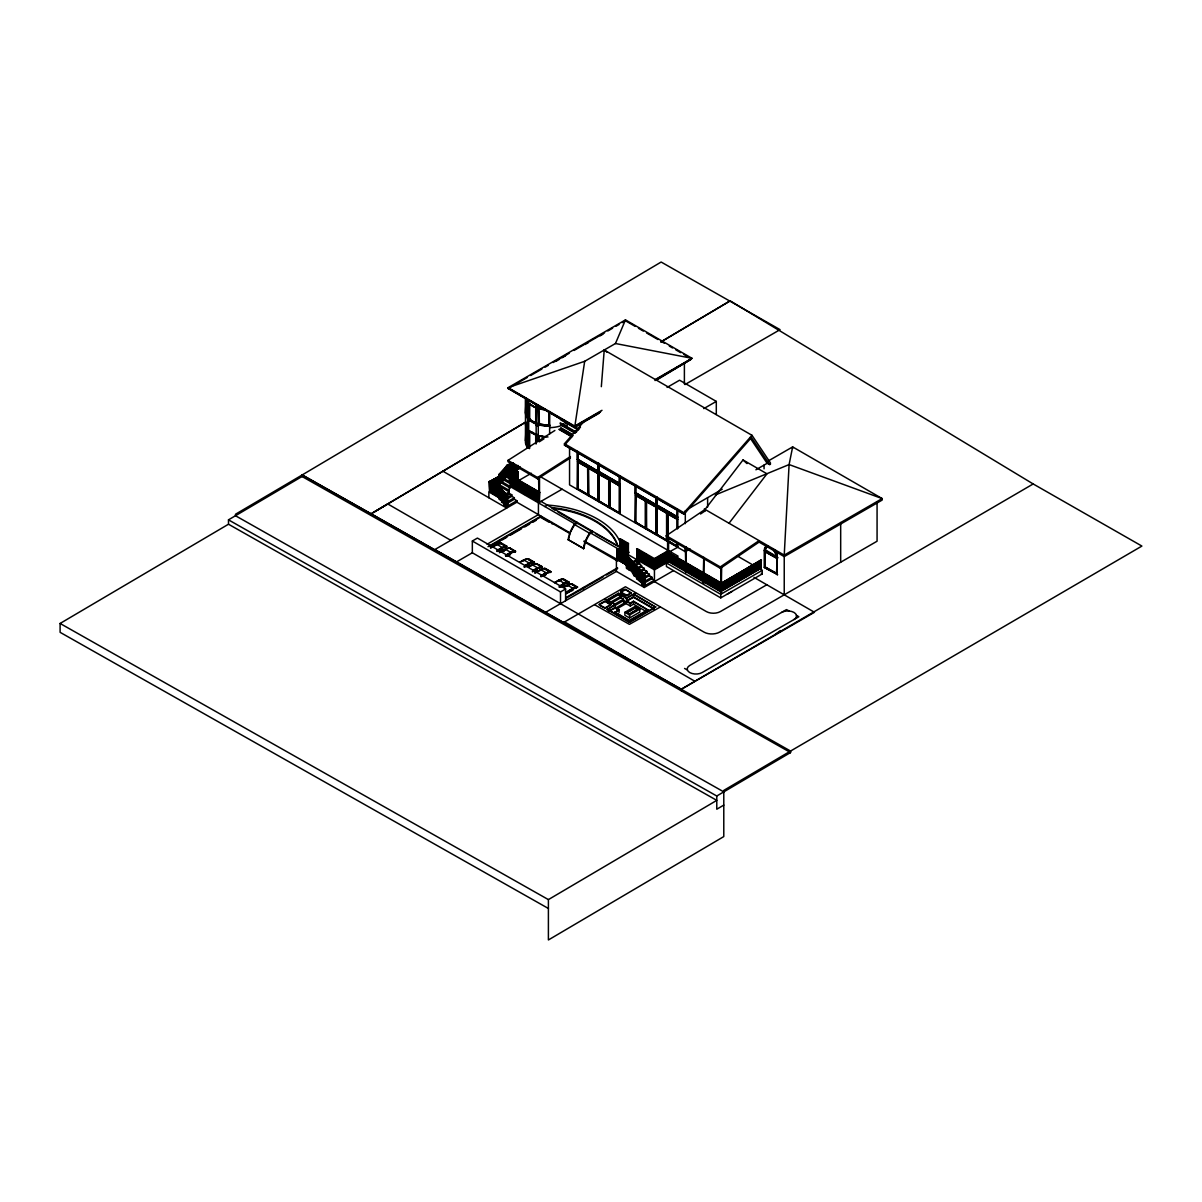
<?xml version="1.0" encoding="UTF-8"?>
<svg xmlns="http://www.w3.org/2000/svg" width="1202" height="1202" viewBox="0 0 1202 1202"><rect width="100%" height="100%" fill="white"/><g stroke="black" fill="none" stroke-linecap="round" stroke-linejoin="round"><path stroke-width="1.5" d="M510.82 552.604L505.892 555.159M528.82 563.633L524.613 566.052M546.129 572.993L541.426 575.698M765.163 549.84L764.878 550.726L765.944 548.037M764.878 550.726L765.343 549.96M601.331 386.683L604.23 350.007L751.986 435.304L770.422 462.875L770.422 464.348L767.131 463.311L749.898 437.558M668.582 538.511L668.567 562.401L667.516 562.055L666.885 551.402L653.873 558.915L654.414 569.523L654.97 558.915L637.195 548.653L637.15 559.546L637.15 549.69M525.514 412.932L525.529 412.842A23.544 13.598 0 0 1 525.785 411.715M526.115 422.428L525.454 422.969A23.544 13.598 0 0 0 527.393 429.039L528.174 432.9M525.514 398.899L525.454 441.344A23.544 13.598 0 0 0 527.393 447.414L528.174 447.595L528.069 443.298M761.467 560.673L720.945 583.811L761.016 559.907M765.223 549.81L776.988 556.751C776.282 556.947 775.185 550.2 772.33 548.773M655.045 380.538L692.021 358.316L625.476 319.897L615.469 343.517L584.683 361.291L574.676 427.356L598.972 413.338M511.015 476.157L510.534 486.269L510.55 475.406L539.593 492.174L539.052 502.676L538.616 478.606M578.718 429.505L573.835 426.139M667.696 562.326L667.441 513.96L677.447 519.489L677.447 528.474M686.282 546.895L685.831 572.798L685.38 546.895M703.966 582.76L703.08 582.76L703.966 582.76L703.966 558.945M720.824 567.449L721.666 567.329L721.215 593.232L720.764 567.329L721.666 567.329M720.764 592.977L720.99 592.165L721.666 592.977M765.253 549.374L765.839 548.217M654.249 560.493L667.095 552.875L666.419 552.154L666.419 562.01L668.042 561.394L721.44 592.21M720.899 583.06L721.35 583.841M541.636 408.605L538.691 408.65A23.544 13.598 0 0 0 546.189 409.927M538.376 408.184L538.691 424.817A23.544 13.598 0 0 0 549.119 426.184L550.035 425.238A21.921 12.651 0 0 1 546.384 425.162M545.212 437.032A23.544 13.598 0 0 1 538.691 435.845L538.376 440.894M565.917 591.85L566.833 592.631L572.678 589.265A13.868 8.008 -60 0 1 576.629 587.928M571.626 583.871A16.017 9.24 -60 0 1 572.017 583.856L577.696 587.132A16.017 9.24 -60 0 0 572.678 588.679L566.578 592.496L572.648 588.98L572.678 590.032L566.277 593.728M765.073 548.007L765.163 547.781A9.195 5.304 60 0 1 766.395 546.279M765.328 548.653L767.357 546.775M765.539 548.533L766.56 547.271M502.301 548.397L497.117 551.463M510.895 553.356L506.177 556.105M537.61 568.786L532.426 571.851M546.204 573.745L541.02 576.81M564.474 584.292L559.291 587.357M573.069 589.25L566.277 593.247M568.516 423.42L569.267 423.675M538.631 502.346L539.052 502.196M729.013 523.261L766.981 473.798L743.016 459.96L705.063 509.423L666.284 535.731L666.389 537.144L720.404 568.321L759.183 542.012L759.078 540.615L720.283 566.923L720.404 568.321M499.521 475.301L506.959 466.646L513.194 463.04L506.959 466.541L499.852 475.391M490.671 481.146L499.656 475.962L507.289 466.737M513.524 463.146L506.959 467.127L499.852 476.548M499.521 476.458L507.289 467.323M499.521 477.029L506.959 467.713L513.524 463.717M499.521 477.525C518.648 453.094 497.733 484.887 489.56 483.339L499.656 489.364L507.289 498.755M514.756 464.363C503.172 468.149 502.12 481.611 489.56 483.925L499.656 489.935L489.56 484.211M499.521 478.681L507.289 469.636L499.852 478.967L489.56 484.406M489.56 485.563C502.286 482.979 503.307 469.907 515.087 465.715M499.521 479.929L507.289 470.899M499.521 481.085L506.959 471.77L517.882 465.459M499.521 481.671L506.959 472.341L518.212 465.655M499.521 482.257L506.959 472.927L518.212 466.226M499.521 482.828L506.959 473.498L518.212 466.812M499.521 483.414L506.959 474.084L519.775 466.586M499.521 483.985L506.959 474.67L519.775 467.067M499.521 483.895L506.959 475.241L519.775 467.653M769.686 464.768L751.46 437.543L684.028 514.231L564.459 445.191L564.459 443.733L583.631 421.887M564.459 445.191L571.942 436.837M575.593 432.675L580.476 427.116M684.028 514.231L684.028 512.758L751.986 435.304M504.87 494.413L509.242 491.888L499.055 486.014L499.146 474.309L507.079 465.369L507.124 476.262L519.775 468.224M499.146 474.745L507.62 466.121L499.146 474.745L499.521 484.932M499.732 474.64L507.665 465.7M766.425 547.406L767.913 546.61L766.936 547.03M528.7 403.331L528.73 403.361A23.544 13.598 0 0 0 531.645 405.63L532.336 406.036A23.544 13.598 0 0 0 536.137 407.809L537.009 407.027A21.921 12.651 0 0 1 536.257 406.742M539.097 407.718L538.256 408.515L545.768 409.642M539.097 425.358L538.256 426.154L536.167 425.463M536.167 435.019L528.7 430.511A23.544 13.598 0 0 0 531.645 432.825L532.336 433.231A23.544 13.598 0 0 0 536.137 435.004L537.009 434.222M766.14 547.526L768.303 546.564M775.32 634.401L780.368 630.584M700.526 513.99L705.183 510.835L705.063 509.423L705.063 510.895M570.484 457.902L537.64 478.847L508.025 461.748L507.965 460.396L554.888 430.481M539.307 441.795L543.995 438.805M537.64 478.847L537.579 477.51L570.424 456.55M766.44 547.286L768.108 546.579M723.784 791.878L235.487 515.733L235.487 514.261L302.258 474.91L790.555 751.055L790.555 752.527L302.048 476.503L302.048 475.03L661.145 262.036L780.068 329.649L684.945 384.565M302.048 476.503L302.258 474.91M302.048 475.03L371.087 513.825L525.68 422.142L371.087 513.825L371.087 515.297M730.185 300.846L660.935 341.909L730.185 300.846L1033.179 483.955L1141.9 546.069L790.014 751.37L790.014 752.843M505.14 549.9L505.14 549.9A13.868 8.008 -60 0 1 505.636 549.66M510.324 552.89L514.501 551.402M540.449 570.289L540.449 570.289A13.868 8.008 -60 0 1 541.351 569.853L541.2 569.868M545.633 573.279L549.81 571.791M548.397 908.472L60.1 632.327L60.1 623.462L228.485 524.222L228.485 519.85L302.258 476.368M790.555 751.055L723.784 790.405L723.784 836.577L548.397 939.964L548.397 899.607L716.783 800.367L228.485 524.222M723.784 805.1L716.783 809.231L716.783 796.009L790.555 752.527M505.396 555.444L510.565 552.454M524.643 565.766L529.075 563.197M533.102 570.589L537.294 567.885M545.888 572.843L541.441 575.412M564.159 583.391L559.471 586.095M566.833 593.112L566.833 591.775L572.738 588.349M1033.179 483.955L681.294 689.257L681.294 690.729M577.02 428.468L508.115 388.516L512.938 385.737M516.154 383.889L527.408 377.383M530.623 375.535L541.877 369.029M545.092 367.181L548.307 365.318M553.13 362.538L556.346 360.675M559.561 358.827L569.207 353.253M574.03 350.473L583.676 344.899M586.892 343.051L598.145 336.545M601.361 334.697L604.576 332.834M607.791 330.986L612.614 328.191M615.83 326.343L619.045 324.48M622.26 322.632L625.476 320.769L635.212 326.403M555.82 361.396L559.05 359.533M562.296 357.655L565.541 355.792M584.968 344.568L588.214 342.69M599.558 336.154L602.788 334.276M602.007 410.303L574.676 426.079L508.115 387.645L508.115 388.516M655.045 379.667L692.021 358.316L615.469 343.517M509.603 478.877L506.688 477.194L506.583 465.655L509.798 463.792M600.594 411.565L574.676 426.53L508.837 388.516L577.997 429.264M657.284 378.84L689.693 360.134M511.406 463.296L507.169 466.421M511.992 463.206L506.583 465.655M574.676 426.95L600.399 412.091M657.284 379.667L691.3 359.203M506.959 467.217L513.194 463.626M513.524 464.303L506.959 467.803L513.194 464.197M508.506 467.488L513.194 464.783M515.087 464.558L506.959 468.96L514.756 464.453M508.506 468.645L514.756 465.039M490.987 484.06C502.857 481.717 503.638 468.645 515.087 465.129M506.959 470.027L514.756 465.625M506.959 470.703L514.756 466.196M492.399 484.406C503.758 481.747 504.539 468.344 516.65 465.399M506.959 471.184L516.319 465.88M489.184 482.062L500.242 475.872L489.184 481.626L489.725 492.174L490.221 482.032M506.959 471.77L517.882 465.55M489.56 483.054L499.656 488.778L489.56 482.768L499.656 475.962M507.289 472.536L517.882 466.136M489.56 482.768L499.521 476.939M489.56 483.249L499.521 477.389M507.289 473.122L517.882 466.722M490.987 482.903L499.867 478.171M507.289 473.693L517.882 467.293M507.289 474.279L519.429 466.977M499.867 478.651L489.56 484.496L499.656 490.521L489.56 484.797M507.289 474.865L519.429 467.548M499.867 479.222L489.56 485.082L499.656 491.107L489.56 485.368M507.289 475.436L519.429 468.134M499.867 479.808L489.56 485.653L499.656 491.678L489.56 485.954M499.867 480.379L489.56 486.239L499.656 492.264L489.56 486.525M514.546 471.394L515.297 471.53L515.297 464.964M489.56 487.11L499.656 492.835L489.56 486.825L499.521 480.995M489.56 486.825L499.867 480.965M489.56 487.696L499.656 493.421L489.89 487.396M492.399 485.563L499.521 481.581M509.964 483.489L504.149 480.139L504.149 478.666L506.688 477.194M489.56 487.396L499.867 481.551M538.887 493.271L509.979 475.707L517.476 471.364L518.017 480.334M489.56 488.267L499.656 494.007L489.89 487.982M496.681 483.67L499.867 482.227M489.56 487.982L499.521 482.152M509.979 476.187L518.062 471.71M489.56 488.853L499.656 494.578L489.89 488.553M492.399 486.72L499.867 482.798M489.56 488.553L499.521 482.738M496.681 485.999L504.149 480.139M510.519 476.443L517.476 471.8M489.56 489.424L499.656 495.164L489.89 489.139M496.681 484.827L499.867 483.384M538.887 493.842L510.685 476.593M512.082 475.977L517.686 472.747L510.354 477.464L538.887 494.518M495.585 485.848L499.521 483.309M489.56 489.62L499.656 495.735L489.56 490.01M496.681 485.413L499.867 483.955M510.354 477.464L517.686 473.318L510.685 477.464M492.745 488.072L499.852 484.181M667.08 387.42L679.581 380.208L716.302 401.408L716.302 414.495M538.887 495.104L510.685 477.75M512.082 477.134L517.686 473.904L510.354 478.621L538.887 495.675M510.354 478.621L517.686 474.49L510.685 478.621M492.745 489.229L495.585 487.486M538.887 496.261L510.685 478.907M495.585 488.072L489.56 491.453L499.236 497.673L498.725 487.531L499.747 487.05L507.875 496.156L506.959 497.207M517.686 475.166L512.082 478.396L517.356 474.865M510.685 479.778L517.686 475.646L510.354 479.778L539.217 496.065M510.685 480.064L538.887 496.832M512.082 479.448L517.686 476.217L510.354 480.74L538.887 497.898M510.685 480.935L517.686 476.803L510.354 480.935L538.887 497.418M489.184 482.017L499.656 488.207L507.289 497.027L499.747 487.486L507.875 496.591M499.236 487.817C499.897 486.915 503.954 495.96 507.289 497.598L499.311 488.297L489.56 482.468M510.685 481.236L539.217 497.808M517.686 477.374L513.479 479.808L517.356 477.194M510.685 482.092L517.686 477.96L510.354 482.092L539.217 498.379M499.656 488.688L507.289 498.184M510.685 482.393L539.217 498.965M517.686 478.546L513.479 480.965L517.356 478.351M538.887 500.227L510.685 482.964M499.656 489.845L507.289 499.341M517.686 479.222L513.479 481.641L517.356 478.922M538.887 500.798L510.685 483.55M513.479 482.122L517.356 479.508M499.656 490.431L507.289 499.927M513.479 482.227L516.289 480.605M538.887 501.474L510.685 484.136M513.479 482.708L516.289 481.085L513.479 482.798M499.656 491.002L507.289 500.498M538.887 502.06L510.685 484.707M499.656 491.588L507.289 501.084M518.483 480.68L531.329 473.257M539.503 476.773L539.503 502.421L510.685 485.292M499.656 492.159L506.959 501.85M510.009 486.014C513.404 486.69 507.124 479.553 510.009 476.157M499.656 492.745L506.959 502.436M499.656 493.331L506.959 503.007M499.656 493.902L507.289 503.398M499.656 494.488L506.959 504.164M499.656 495.059L506.959 504.75M499.656 495.645L507.289 505.14M499.656 496.216L489.56 490.296L500.197 484.616L499.521 484.256M498.725 497.388L499.656 496.892L489.89 490.882M504.87 495.885L509.242 493.361L511.782 494.833L511.782 496.306L501.61 502.181L501.61 500.708L499.055 499.236L499.236 487.231M506.868 495.419C507.289 517.401 504.555 502.541 507.364 495.705C510.7 521.593 499.641 490.251 489.56 491.167M507.364 495.705L506.373 495.705M507.875 496.156L499.161 487.381M505.967 498.184L511.782 494.833M506.959 498.95L499.311 489.454L489.56 483.625M577.185 451.216L577.185 459.9L578.042 459.404L598.07 471.454L598.07 463.596M504.149 503.653L514.336 497.778L514.336 499.236L504.149 505.125L504.149 503.653L501.61 502.181M577.185 461.373L619.796 485.954L620.217 513.645L577.621 489.049L577.621 462.094L587.628 467.638L587.838 494.458L578.042 488.808L577.185 489.289L577.621 461.117M577.621 462.094L577.831 488.929L587.688 494.548M524.403 494.322L524.913 484.181L524.658 494.473M506.373 506.207L507.289 505.621M506.959 505.907L499.311 496.411L489.56 490.581M504.149 505.125L506.688 506.583L516.875 500.708L516.875 502.181L434.884 549.524L681.294 689.257L695.026 681.339L472.341 552.77L456.264 562.055L371.087 513.825M538.556 492.64L539.593 492.174M587.417 467.758L588.259 467.262L588.259 495.194M587.838 467.518L587.838 495.434L588.695 494.954L588.259 468.254L598.28 473.783M472.341 552.77L472.341 541.02L477.419 538.075L565.601 588.98L565.601 600.745M562.085 489.199L538.421 502.857L538.421 514.621L487.05 544.266M703.801 408.62L716.302 401.408M544.791 506.538L547.331 505.065A85.041 49.102 0 0 1 620.923 544.13M487.997 546.67L540.96 516.094L540.96 517.551L548.908 522.149M489.605 546.474L540.96 516.83L569.733 533.433M490.942 546.444L500.332 541.02M501.97 540.074L506.838 537.264M510.084 535.386L521.458 528.82M524.718 526.942L529.586 524.132M532.847 522.254L536.092 520.376M491.423 547.12L496.05 545.227M490.386 547.917L496.231 544.551A16.017 9.24 -60 0 1 497.102 544.085M490.927 547.887L495.014 545.528M606.529 477.81L609.564 479.568L608.723 480.049L608.723 507.004L599.332 501.099L598.491 501.595L598.491 473.663M497.523 543.89A16.017 9.24 -60 0 1 501.249 543.003L506.928 546.279A16.017 9.24 -60 0 0 501.91 547.827L497.297 550.2M497.117 550.877L501.88 548.127M497.343 550.997L501.91 548.397A13.868 8.008 -60 0 1 506.583 547.06L506.342 546.91A13.868 8.008 -60 0 0 501.655 548.262L501.91 548.397M497.583 551.387L501.88 548.893M498.71 551.027L501.91 549.179L501.91 548.142M501.88 549.765L501.655 548.548M500.017 552.094L504.9 550.035M499.356 552.755L504.825 549.509A16.017 9.24 -60 0 1 505.261 549.269M500.438 552.334L504.9 549.75M619.631 475.737L619.361 483.76L619.361 475.887M577.185 459.9L620.217 484.241L577.621 459.645L577.621 451.787M505.711 555.835L510.474 553.085M505.937 555.955L510.504 553.371A13.868 8.008 -60 0 1 515.177 552.018L515.508 551.237L509.828 547.962A16.017 9.24 -60 0 0 506.553 548.668M507.304 555.985L510.504 554.137L510.324 552.604M510.504 553.371L510.249 553.221A13.868 8.008 -60 0 1 514.937 551.868L515.508 551.823M501.61 481.596L574.511 523.696L577.05 522.224L577.05 523.696M577.05 523.065L574.511 524.538L589.776 533.357L592.331 531.885L557.953 511.932M612.614 481.326L620.217 485.713L619.361 486.209L619.361 513.149L609.985 507.244L609.144 507.74L609.144 479.808M635.062 484.631L635.062 493.301L635.918 492.82L655.931 504.87L655.931 497.012M646.135 500.678L645.294 501.174L645.294 528.114L635.918 522.209L635.062 522.705L635.482 494.533M519.985 561.98L523.321 560.538M520.406 561.935L523.321 560.252A16.017 9.24 -60 0 1 527.137 558.81M523.155 560.643L523.321 560.823A13.868 8.008 -60 0 1 524.538 560.207M524.222 566.578L528.985 563.828M524.433 566.698L529 564.099A13.868 8.008 -60 0 1 533.688 562.761L534.019 561.98L528.339 558.705M524.207 567.164L529.15 564.474M525.8 566.728L529 564.88L528.82 563.347M529 564.099L528.76 563.963A13.868 8.008 -60 0 1 533.433 562.611L534.019 562.566M528.204 566.668L531.615 565.18M528.625 566.623L531.539 564.925A16.017 9.24 -60 0 1 531.975 564.7M528.865 566.758L531.855 565.331A13.868 8.008 -60 0 0 531.539 565.511M589.776 533.988L589.776 532.516L592.331 531.044L592.331 532.516M646.135 528.61L646.135 501.655L646.345 528.489L656.202 534.109L656.202 507.169M532.832 570.74L537.219 568.215A16.017 9.24 -60 0 1 542.237 566.668L541.907 567.434A13.868 8.008 -60 0 0 537.219 568.786L532.681 571.416M532.426 571.266L537.204 568.516L537.219 569.568L534.019 571.401M534.259 570.98L537.204 569.282M537.219 568.786L536.978 568.651A13.868 8.008 -60 0 1 541.651 567.299L542.237 567.254M535.326 572.468L540.134 570.469M534.665 573.144L540.134 569.898A16.017 9.24 -60 0 1 545.152 568.351L550.832 571.626L550.486 572.407A13.868 8.008 -60 0 0 545.813 573.745L541.246 576.344M535.746 572.708L538.481 571.13M657.058 507.65L666.794 513.344M541.02 576.224L545.783 573.474M542.613 576.374L545.813 574.526L545.813 573.174A16.017 9.24 -60 0 1 550.832 571.626M545.813 573.745L545.558 573.609A13.868 8.008 -60 0 1 550.246 572.257L550.832 572.212M619.631 549.299L620.172 538.691L628.406 543.454L628.376 553.761L627.068 553.506M620.127 539.728L620.638 549.299M627.699 544.341L619.962 540.074L628.03 544.341M627.399 545.002L619.962 540.66L627.399 544.912M625.972 544.897L619.962 541.231L625.972 544.416M625.972 545.483L619.962 541.817L625.972 544.987M625.972 546.054L619.962 542.387L625.972 545.573M619.962 543.064L625.972 546.159M619.962 543.65L624.559 545.918M656.788 534.755L656.788 506.823L655.931 507.319L655.931 534.274L646.556 528.369L645.714 528.85L645.714 500.918M619.962 544.221L624.559 546.489M555.069 582.174L558.404 580.731M554.543 582.775L558.404 580.446A16.017 9.24 -60 0 1 561.815 579.079M619.962 544.807L623.147 546.249M555.489 582.414L558.72 580.551A16.017 9.24 -60 0 1 559.516 580.13L559.471 580.16M619.962 545.392L623.147 546.835M619.962 546.444L622.801 548.187M768.559 460.802L792.644 446.904L882.163 498.59L882.163 500.062L784.23 556.601L758.372 541.681M617.633 559.14L616.972 559.771L616.927 549.449L628.406 543.499L617.512 549.795M627.865 543.62L616.927 549.93L627.038 555.865L644.858 576.449L645.234 575.457L626.332 554.933L644.648 576.224L626.332 554.933M686.898 509.633L722.207 489.244M755.908 469.787L767.131 463.311M619.962 548.773L623.147 550.306L619.962 548.187M628.406 543.89L619.586 539.473L628.406 543.935L617.302 550.546L627.038 555.775L644.858 576.344M628.03 544.446L617.302 550.351M617.633 550.922L626.708 556.646L644.858 577.606L626.708 556.541M618.699 550.216L627.699 544.927M617.633 551.027L627.038 556.451M619.03 550.411L628.03 545.017M627.038 557.022L617.633 551.508M621.494 549.194L627.399 545.483M677.507 510.715L677.237 517.16L677.237 509.302M617.302 551.793L628.03 545.603M621.494 549.765L627.699 546.084M619.03 551.478L628.03 546.174M621.494 550.351L627.399 546.64M635.062 493.301L678.093 517.656L635.482 493.06L635.708 485.082L635.753 492.91M559.471 586.396L564.084 583.721A16.017 9.24 -60 0 1 569.102 582.174L568.756 582.955A13.868 8.008 -60 0 0 564.084 584.307L559.546 586.922M620.427 551.342L628.03 546.76M559.291 586.771L564.069 584.022M621.494 550.922L627.068 547.706M620.427 551.928L628.03 547.346M621.494 551.508L625.671 548.998M560.883 586.922L564.084 585.073L564.084 583.721M620.427 552.499L628.03 547.917M564.084 584.307L563.828 584.157A13.868 8.008 -60 0 1 568.516 582.805L569.102 582.76M617.302 554.603L627.038 559.922L617.302 554.498M621.494 552.094L627.068 548.863M621.825 552.274L628.03 548.503M617.633 554.978L626.708 560.703L644.527 581.858M621.494 552.665L625.671 550.155M564.474 585.9L563.407 583.826M617.633 555.084L626.708 560.703M621.825 552.86L628.03 549.074M617.633 555.564L626.708 561.274L644.527 582.444M621.494 553.251L627.068 550.02M617.633 555.655L626.708 561.274M621.825 553.446L628.03 549.66M563.663 587.132L566.998 585.404A16.017 9.24 -60 0 1 567.87 584.938M617.633 556.15L627.038 561.574M622.876 553.025L625.671 551.312M564.324 587.237L567.254 585.554A16.017 9.24 -60 0 1 568.11 585.089L567.81 585.509A13.868 8.008 -60 0 0 566.998 585.975L566.578 585.449M617.633 556.241L627.038 561.665M621.825 554.017L628.03 550.246M617.633 556.721L626.708 562.446L644.527 583.601M627.399 551.027L628.03 551.598L627.068 550.606M617.633 556.827L627.038 562.251M621.825 554.603L628.03 550.817M617.633 557.307L627.038 562.731M621.494 554.978L628.03 551.297M617.633 557.397L627.038 562.821M621.825 555.174L628.03 551.402M617.633 557.878L627.038 563.302M621.494 555.564L628.03 551.883L627.068 551.132M617.633 557.983L627.038 563.407M621.825 555.76L628.03 551.973M627.038 563.978L617.302 558.75L620.097 556.857M622.876 555.339L628.03 551.883M623.222 555.534C626.963 552.845 628.466 552.274 627.399 552.77M472.341 541.02L560.508 591.925L565.601 588.98M620.097 557.428L616.416 559.651L616.416 571.401L545.483 612.359M622.876 555.925L629.142 552.289M623.222 556.105L628.03 553.13M620.262 558.164L617.467 559.771L626.873 565.195M623.042 556.541L627.234 553.401M617.978 554.843L617.467 560.057L617.512 549.164L627.159 554.738L627.113 560.117M627.159 554.738L626.122 555.189L626.122 565.045L627.038 564.474L617.302 559.336M626.332 555.354L626.903 554.588M626.573 555.504L617.512 549.599M637.315 549.93L654.594 559.816M627.038 556.932L617.302 551.598M617.302 552.184L627.038 557.518M617.302 552.77L627.038 558.089L619.21 553.566M572.648 589.761L566.578 592.736M627.038 558.675L617.302 553.341M636.985 553.025L654.594 562.897M572.648 590.633L572.422 589.401M617.302 553.927L627.038 559.246L619.21 554.723M636.985 553.611L654.594 563.483M636.985 554.182L654.594 564.069M636.985 554.768L654.594 564.639M636.985 555.339L654.594 565.225M636.985 555.925L654.594 565.601M566.187 597.454L617.543 567.81M566.262 598.145L603.179 576.84M606.394 574.977L617.633 568.501M627.038 563.888L617.302 558.554M677.237 542.973L677.237 546.564L667.861 540.66L667.005 541.155L667.005 513.224M636.639 559.261L637.646 559.261M584.067 540.975L626.618 564.76M632.267 562.085L636.624 559.561L636.624 562.491M629.352 565.225L626.437 566.908L628.992 568.381L628.992 569.853L631.906 568.17M632.267 563.543L636.624 561.033L639.179 562.491L641.718 566.908L637.361 569.432M634.806 565.015L639.179 562.491M635.407 565.691C640.08 589.972 628.315 566.157 639.179 563.963M637.361 567.96L641.718 565.436M645.414 564.309L645.91 554.167L645.91 564.023M653.873 559.351L667.471 552.184L654.249 559.907M654.459 559.261L667.471 551.748M654.249 560.102L667.095 552.785M654.249 560.673L667.095 553.371L654.249 561.064M670.025 551.508L678.093 547.06L635.482 522.464L635.482 495.509L645.504 501.054M654.249 561.259L667.095 553.942L654.249 561.65M654.249 561.845L667.095 554.528L654.249 562.22M654.249 562.416L667.095 555.099L654.249 562.806M639.9 570.89L644.272 568.381L644.272 569.853L641.357 571.521M654.249 563.002L667.095 555.685L654.249 563.392M654.249 563.573L667.095 556.256L654.249 563.963M626.437 565.436L626.437 568.381L631.531 571.311L634.085 575.728L636.985 574.045M654.249 564.159L667.095 556.842L654.249 564.549M654.249 564.745L667.095 557.428L654.249 565.12M635.407 576.284L636.158 576.149M654.249 565.316L667.095 557.998L654.249 565.706M654.249 565.902L667.095 558.584L654.249 566.277M654.249 566.473L667.095 559.155L654.249 566.863M642.454 573.835L646.811 571.311L646.811 572.783L643.896 574.466M654.249 567.059L667.095 559.741L654.249 567.449M654.249 567.629L667.095 560.327L654.249 568.02M654.249 568.215L667.095 560.898L654.249 568.606M634.085 575.728L636.624 577.2L636.624 578.673L639.539 576.99M653.918 569.237L667.095 561.574L654.249 568.801L654.925 569.237M569.553 447.475L569.553 484.887L685.305 551.703L690.083 548.953M644.437 585.915L644.437 575.488L644.437 585.329M626.588 553.761L654.444 569.853L678.108 556.18L540.975 476.999M563.392 622.591L625.446 586.756L703.981 632.102A11.088 6.401 0 0 0 719.652 632.102L877.069 541.216L877.069 501.925M644.933 575.773L643.941 575.773M646.811 572.783L649.35 574.255L644.527 577.215L626.708 555.97M599.137 604.396L605.087 600.97L611.022 604.891L605.087 601.466L599.137 604.891L605.087 607.836L611.022 604.396M635.633 593.127L626.482 597.92L618.429 593.262L607.205 599.753L615.259 604.891L607.205 609.549L615.259 604.396L615.259 607.836L608.813 611.548M620.548 592.045C638.638 600.534 609.745 592.285 625.446 589.22L631.396 593.127M644.858 578.087L649.35 575.728L651.905 577.2L651.905 578.673L641.718 584.548L641.718 583.075L651.905 577.2M607.205 600.234L618.429 593.758L626.482 598.416L633.514 594.359L655.751 607.19L633.514 593.863L633.514 597.304L654.158 609.219M620.548 592.526L625.446 589.701L629.908 592.27M644.858 579.244L626.708 558.284M607.205 601.21L618.429 594.735L620.968 596.207L620.968 597.679L611.352 603.224M644.858 580.416L626.708 559.441M609.745 602.683L620.968 596.207M644.527 584.172L626.708 562.927M626.482 595.471L631.396 592.646M643.941 585.629L644.858 585.043M600.624 605.748L605.087 608.317L609.534 605.748M627.714 595.26L630.164 593.833M613.891 604.696L623.522 599.152L623.522 602.082M616.416 571.401L644.272 587.493L673.375 570.68M615.499 605.252L623.522 600.624L626.062 602.082L626.062 603.554L616.446 609.113M608.813 611.067L615.259 607.341L619.09 609.549L619.09 612.479M626.482 597.92L626.482 601.346L633.514 597.304M614.838 608.573L626.062 602.082M654.158 608.723L633.514 596.808L626.482 600.865L630.314 603.073L633.514 601.21L648.103 610.135L629.442 620.908L614.838 612.479L619.09 609.549M614.838 612.479L619.09 610.03L615.259 607.836M626.062 603.554L630.314 606.003L633.514 604.155L646.481 611.653M624.875 612.314L635.107 606.409L639.825 609.129L639.825 612.073L629.578 617.978L624.875 615.259L624.875 612.314L629.578 615.033L639.825 609.129M626.993 612.314L635.107 607.641L637.691 609.624L635.107 608.122L626.993 612.81L629.578 613.816L637.691 609.129M631.2 613.366L636.068 610.556M614.838 611.998L629.442 620.427L648.103 609.639M607.205 609.053L629.442 621.9L655.751 606.71M607.205 609.549L629.442 622.381L654.204 608.092M594.9 604.891L629.442 624.349L659.988 607.19M768.499 546.564L768.078 546.805M764.878 551.718L764.878 567.028L764.878 551.718L776.808 558.359L776.808 573.685L764.878 567.028M774.178 550.877L774.223 550.125M774.554 551.418L775.485 553.13M720.99 583.346L761.121 560.177M721.095 583.541L761.227 560.372M720.99 584.322L761.121 561.154M721.095 584.518L761.227 561.349M761.121 562.13L720.99 585.314L667.951 554.543M721.095 585.509L761.227 562.326M775.741 553.716L776.597 555.67M775.861 554.017L776.417 554.753M720.99 586.291L761.121 563.122M721.095 586.486L761.227 563.317M720.99 587.267L761.121 564.099M776.237 555.204L777.018 557.232M721.095 587.462L761.227 564.294M776.432 556.075L776.808 557.367L764.893 550.261M720.99 588.244L761.121 565.075M721.095 588.439L761.227 565.271M720.99 589.235L761.121 566.052M721.095 589.431L761.227 566.247M720.99 590.212L761.121 567.043M721.095 590.407L761.227 567.239M777.033 558.239L776.597 573.805L777.033 558.239L765.148 551.568L765.088 566.908L777.033 573.549M777.649 557.277A9.195 5.304 60 0 1 777.664 557.878L764.247 550.621A9.195 5.304 60 0 1 767.567 545.993M720.99 591.189L761.121 568.02M721.095 591.384L761.227 568.215M777.664 557.878L764.247 550.621L764.247 567.404L776.041 573.715M720.749 594.299L762.233 570.364L762.233 573.925L720.749 597.875L666.419 566.503L666.419 562.942L720.749 594.299L720.749 597.875M727.03 594.329L731.958 591.489M764.247 567.404L777.664 574.661M766.816 584.773L720.404 611.563A9.947 5.74 0 0 1 706.34 611.563L654.444 581.603L654.444 569.853M694.951 681.294L814.475 612.284L753.97 577.351M499.686 475.06L500.197 484.616M507.124 475.676L507.62 475.962M529.406 403.947L529.361 419.167L535.716 423.239L535.716 408.049L536.558 407.583L536.137 423.99A23.544 13.598 0 0 1 532.336 422.202L531.645 421.797A23.544 13.598 0 0 1 528.73 419.528L536.137 423.99L537.009 423.209A21.921 12.651 0 0 1 535.521 422.593M528.73 430.556L529.135 446.949M502.151 547.676L506.673 546.144M529.256 563.377L533.763 562.13M564.324 583.571L568.846 582.324M576.675 587.297L572.498 588.499M541.982 566.818L537.039 568.035M720.99 583.856L667.606 553.04L668.102 552.304L721.44 583.09M498.034 543.92L499.01 543.559A16.017 9.24 -60 0 1 500.708 543.199L501.489 543.439M533.087 564.414L534.319 563.948A16.017 9.24 -60 0 1 535.611 563.633L535.566 563.888M559.952 579.92L560.808 579.589M568.801 584.773L569.823 584.397A16.017 9.24 -60 0 1 570.244 584.292L570.274 584.503M715.31 494.969L789.098 464.573L882.163 498.59L784.23 555.129L704.297 508.987M507.109 548.683L507.605 548.518A16.017 9.24 -60 0 1 509.302 548.157L510.084 548.397M525.304 559.546L526.1 559.261M542.102 569.192L542.913 568.907A16.017 9.24 -60 0 1 544.611 568.546L545.392 568.786M584.683 361.291L508.115 387.645L625.476 319.897L625.476 320.769M530.097 419.032L528.7 419.498L529.571 419.047L529.571 403.857L535.927 407.929L535.927 423.119M530.097 420.505L528.7 420.955L527.588 419.738M703.741 557.337L703.08 582.76M500.242 543.259L506.418 546.429M565.015 580.656L567.84 582.354M544.641 568.546L550.321 571.776M528.174 405.63L527.393 401.844A23.544 13.598 0 0 1 525.74 398.598M526.551 399.184L528.069 402.189M525.62 397.817L525.62 411.324L527.603 415.847M528.069 417.364L527.483 402.249M526.206 397.757L525.454 411.94A23.544 13.598 0 0 0 527.393 418.011L528.174 418.206L528.069 413.999M526.551 398.703L527.588 402.099L527.588 447.655L525.62 440.713L525.92 423.299M525.62 423.329L528.069 429.369M525.514 440.864L526.115 426.109M528.069 446.768L527.483 429.43M667.666 553.055L668.132 552.379M562.912 579.094L568.336 582.324M572.257 584.292L571.476 584.052L576.93 587.282M549.615 427.642L552.064 427.536A23.544 13.598 0 0 0 563.648 424.682M515.267 551.387L510.865 549.149M550.576 571.776L544.401 568.576M789.158 611.007L786.499 609.594L689.783 665.442A8.73 5.033 0 0 0 689.783 672.564A8.73 5.033 0 0 0 702.118 672.564L798.849 616.731L796.445 615.334M565.481 591.805L566.818 592.06M551.598 507.529L552.319 507.605A81.436 47.013 0 0 1 617.663 545.317L617.783 545.738M545.708 409.762L538.962 408.755L539.398 423.975A21.921 12.651 0 0 0 540.224 424.201M538.902 424.111L549.119 425.403L549.164 411.775M538.376 424.351L549.615 426.184L538.256 424.682L539.097 423.885L549.029 425.613L549.029 412.106M538.256 435.71L547.992 436.987M538.902 436.116L545.708 436.957M545.633 437.167L538.962 435.935L538.827 441.495M536.137 407.809L528.73 403.361L529.165 419.288L536.558 423.75M228.485 519.85L716.783 796.009M60.1 623.462L548.397 899.607M638.457 328.266L643.325 331.076M646.571 332.954L657.93 339.52M661.175 341.383L664.421 343.261M669.304 346.071L672.549 347.949M675.794 349.827L680.663 352.637M683.908 354.515L687.153 356.378M766.771 462.755L769.31 464.227M561.064 418.777L564.264 420.61M560.448 419.618L577.997 429.76M560.267 422.834L576.479 432.194M560.267 423.57L574.856 431.984M560.417 424.036L575.007 432.45M562.04 425.703L575.007 433.186M561.064 427.912L572.242 434.373M561.064 428.408L572.242 434.854M560.448 428.288L573.204 435.65M560.448 428.768L571.611 435.214M559.576 429.384L572.047 436.581M558.855 429.324L571.311 436.506M564.459 443.733L684.028 512.758M564.76 445.025L684.314 514.05M619.796 483.505L599.332 471.695L598.491 472.191L598.491 463.356M677.658 516.92L657.209 505.11L656.367 505.606L656.367 496.757M577.831 453.244L577.831 459.525L598.326 471.304M619.631 483.595L599.122 471.83L599.332 463.837M635.708 492.94L656.202 504.72M677.507 517.01L656.998 505.231L657.209 498.83M583.706 464.633L586.741 466.391M589.791 468.149L597.394 472.536M600.444 474.294L603.479 476.052M637.015 495.404L644.618 499.807M652.22 504.194L655.27 505.952M658.305 507.71L665.908 512.097M668.958 513.855L671.993 515.613M675.043 517.371L678.093 519.129L677.237 519.61L677.237 528.595M635.062 494.773L677.658 519.369L677.658 528.685M608.933 479.929L598.912 474.399L599.182 501.189L608.978 506.853M646.135 501.655L656.157 507.199M736.961 555.775L762.233 570.364M761.317 573.399L762.233 573.925M666.284 535.731L720.283 566.923M588.695 494.954L598.491 500.603L598.07 473.904L598.912 473.423L598.912 501.339M619.631 512.999L609.775 507.364L609.835 480.394M645.549 527.963L635.708 522.344L635.918 495.269M656.998 534.635L666.855 540.269M667.651 540.78L677.507 546.414M667.951 552.589L720.93 583.165M507.965 460.396L537.579 477.51M667.831 552.785L720.809 583.361M667.951 553.566L720.93 584.157M667.831 553.761L720.809 584.352M667.831 554.738L720.809 585.329M667.951 555.519L720.93 586.11M667.831 555.715L720.809 586.306M667.831 556.706L720.93 587.087M667.951 557.488L720.93 588.063M667.831 557.683L720.809 588.259M667.951 558.464L720.93 589.055M667.831 558.66L720.809 589.25M517.521 472.401L517.01 480.334M667.951 559.441L720.93 590.032M667.831 559.636L720.809 590.227M667.951 560.417L720.93 591.008M667.831 560.613L720.809 591.204M510.519 475.872L539.593 492.61L509.979 475.707M619.586 539.037L627.82 543.785M636.609 548.998L654.594 559.997M539.217 493.166L510.354 476.878M510.354 477.179L539.217 493.752M654.594 560.583L636.985 550.711L654.594 560.387M506.688 475.722L509.603 477.404M539.217 494.322L510.354 478.035M654.594 561.169L636.985 551.282L654.594 560.973M510.354 478.336L539.217 494.908M654.594 561.74L636.985 551.868L654.594 561.544M539.217 495.479L510.354 479.207M654.594 562.326L636.985 552.439L654.594 562.13M627.399 547.226L627.369 543.905M510.354 479.688L539.217 496.546M625.972 546.64L620.307 542.868M636.985 552.935L654.594 562.716M510.354 480.259L539.217 497.132M624.559 546.399L620.307 543.454M636.985 553.506L654.594 563.287M624.229 546.685L620.307 544.04M636.985 554.092L654.594 563.873M510.354 481.416L538.887 498.484M623.147 546.73L620.307 544.611M636.985 554.663L654.594 564.444M504.149 478.666L509.964 482.017M510.354 482.002L538.887 499.055M622.801 547.03L620.307 545.197M636.985 555.249L654.594 565.03M510.354 482.588L538.887 499.641M636.985 555.835L654.594 565.902M512.262 483.985L539.217 499.551M654.594 566.382L636.985 556.511L654.594 566.187M539.217 500.122L510.354 483.835M654.594 566.953L636.985 557.082L654.594 566.773M540.96 501.384L623.147 549.059M512.262 485.142L539.217 500.708M623.147 549.149L619.962 547.616L622.801 549.344M654.594 567.539L636.985 557.668L654.594 567.344M554.783 510.099L552.319 508.341A81.436 47.013 0 0 1 617.663 546.054L595.516 533.613M539.217 501.279L510.354 484.992M654.594 568.125L636.985 558.239L654.594 567.93M512.262 486.299L539.217 501.865M654.594 568.696L636.985 558.825L654.594 568.501M627.068 552.965L628.376 553.761M589.776 532.516L617.933 548.758M616.927 549.449L627.113 555.189M501.61 483.069L510.339 488.117M619.21 552.995L627.038 557.608M499.055 484.541L509.242 490.416M641.718 566.908L644.272 568.381M619.21 554.152L625.476 557.863M644.272 569.853L646.811 571.311M500.242 487.336L489.77 481.296L489.89 482.768M500.242 487.772L489.184 481.581L499.656 487.681M511.782 496.306L514.336 497.778M514.336 499.236L516.875 500.708M651.905 578.673L654.444 580.13L644.272 586.02L641.718 584.548M617.302 559.14L626.708 564.76L644.693 585.765M515.883 501.61L569.688 532.666M584.112 541.726L617.663 561.094M499.055 497.778L488.868 491.888L488.868 497.778M636.624 578.673L641.718 583.075M442.967 471.259L506.688 508.055L506.688 506.583M648.103 610.135L633.514 601.706L630.314 603.554L626.482 601.346M620.968 597.679L623.522 599.152M615.259 604.396L605.087 599.017M542.237 566.668L536.798 563.828M569.102 582.174L563.422 578.898A16.017 9.24 -60 0 0 563.032 578.913M515.012 551.387L509.828 548.112M533.508 562.13L528.595 559.14M536.047 563.573L541.471 566.548M500.498 543.229L504.374 545.468M527.828 558.9L533.012 562.145M538.391 565.105L540.975 566.608M562.671 579.124L567.84 582.114M571.266 584.082L576.434 587.072M528.88 559.922L532.516 562.19M545.693 569.568L549.569 571.806M496.321 544.04L501.835 547.21M504.915 548.998L510.429 552.184M523.411 559.741L528.925 562.912M531.63 564.414L537.144 567.599M540.224 569.387L545.738 572.558M558.494 579.935L564.008 583.12M567.089 584.893L572.603 588.078M496.231 544.551L496.486 544.686A16.017 9.24 -60 0 1 496.922 544.446M501.91 547.827L498.274 549.93M504.825 549.509L505.08 549.645A16.017 9.24 -60 0 1 505.501 549.404M510.249 552.635L510.504 552.785A16.017 9.24 -60 0 1 515.508 551.237M528.76 563.377L529 563.528A16.017 9.24 -60 0 1 534.019 561.98M540.134 569.898L540.389 570.033A16.017 9.24 -60 0 1 541.681 569.372M558.479 580.686L558.66 581.167A13.868 8.008 -60 0 1 559.471 580.731M572.678 589.265L572.422 589.115A13.868 8.008 -60 0 1 576.374 587.778M536.978 568.937L536.978 570.289M684.569 668.447L687.394 669.995M450.795 540.329L387.765 503.954L374.213 511.977M564.609 621.885L643.836 667.951M499.146 474.309L500.197 474.76M532.125 432.089L535.085 433.877M604.23 350.007L607.175 352.321M743.016 459.96L746.983 463.581M668.042 561.394L668.582 562.326M626.903 555.023L645.234 575.893M626.708 557.127L644.858 578.192M626.708 557.698L644.858 578.763L626.708 557.803M644.858 581.092L626.708 560.117L644.527 581.272M626.708 561.184L644.858 582.144M626.708 561.77L644.858 582.82M626.708 562.341L644.858 583.301M626.708 563.498L644.527 584.653M626.708 564.084L644.858 585.149M774.584 551.027L775.56 552.71M525.995 411.279L527.393 415.862L525.92 411.294L525.995 397.787M525.62 411.324L527.588 418.266M525.514 422.488L527.062 427.581M525.995 440.683L528.174 447.595M527.783 446.798L525.92 440.683L525.995 426.77M840.679 522.539L840.679 562.22M792.644 448.376L792.644 446.904L789.098 464.573L784.23 555.129L784.23 594.825M777.243 574.902L777.243 558.119A9.195 5.304 60 0 0 774.133 549.93M764.066 465.084L764.066 468.825M707.617 497.673L707.617 507.019M685.305 510.55L685.305 523.651M685.305 547.962L685.305 551.703M684.389 363.5L684.389 383.934M677.658 510.955L677.658 517.897M677.658 543.574L677.658 547.301M677.507 542.823L677.447 546.444M667.861 513.72L667.861 540.66M667.441 540.9L667.441 512.984L666.584 513.464L666.584 540.419L657.209 534.514L656.367 534.995L656.367 507.079M666.885 551.402L666.93 562.296M657.209 507.56L657.058 534.605M656.788 496.681L656.788 505.366M656.202 496.847L656.157 504.75M654.414 559.08L654.414 569.523M649.35 574.255L649.35 575.728M646.556 501.414L646.556 528.369M644.437 575.488L644.272 587.493M637.195 548.653L637.15 559.546M635.903 565.406L635.903 575.998M635.648 565.841L635.648 576.434M633.514 601.21L633.514 604.155M630.314 603.073L630.314 606.003M629.578 615.033L629.578 617.978M627.865 554.062L627.279 543.229M627.369 550.486L627.369 553.761M626.618 554.903L626.618 565.331M620.172 538.691L620.127 549.013M619.796 475.812L619.796 484.496M619.571 513.029L619.631 486.044L609.985 480.304L609.985 507.244M618.429 593.262L618.429 594.735M609.564 479.568L609.564 507.499M598.912 463.266L598.912 471.95M598.326 463.446L598.28 471.334M598.326 473.753L598.28 500.738L588.484 495.074L588.529 468.089M583.421 587.508L583.421 588.98M578.042 453.109L577.877 459.495M578.042 461.853L577.877 488.898M574.511 523.696L574.511 525.169M567.149 428.047L567.149 422.698A23.544 13.598 0 0 1 564.399 424.321M561.184 579.68L561.184 579.454A16.017 9.24 -60 0 1 562.07 579.229M560.508 591.925L560.508 603.674M552.094 522.509L552.094 523.982M549.75 411.46L549.615 434.012M545.558 575.247L545.137 573.279M539.052 492.354L539.052 502.782M538.256 404.849L538.256 441.224M536.558 442.111L536.558 434.763L535.716 435.244L535.716 442.201M536.167 404.157L536.152 443.703M535.987 443.793L535.987 435.094L529.571 431.052L529.571 448.451M529.406 431.142L529.361 448.571M528.7 399.65L528.73 447.084M528.76 565.601L528.324 563.633M527.843 402.204L527.843 417.394M527.843 429.399L527.843 446.798M517.476 471.364L517.521 480.62M515.042 465.114L515.042 471.68M510.249 554.858L509.828 552.89M509.242 486.014L509.242 494.413M507.079 465.369L507.124 476.262M504.149 549.99L504.149 551.342M499.747 487.05L499.732 497.388M489.725 481.747L489.725 492.174M781.616 612.419A8.73 5.033 0 0 1 793.966 612.419A8.73 5.033 0 0 1 793.966 619.541M496.231 545.122A13.868 8.008 -60 0 1 497.042 544.686M499.416 543.89A13.868 8.008 -60 0 1 500.182 543.785M558.404 581.017A13.868 8.008 -60 0 1 559.621 580.401M560.823 579.965A13.868 8.008 -60 0 1 561.98 579.725M568.291 584.743A16.017 9.24 -60 0 1 570.409 584.037M567.66 585.9A13.868 8.008 -60 0 1 568.065 585.69M540.795 570.394A13.868 8.008 -60 0 1 541.606 570.003M534.349 564.354A13.868 8.008 -60 0 1 535.491 564.174M532.832 564.264A16.017 9.24 -60 0 1 535.356 563.498M583.406 548.743A22.372 12.921 -60 0 1 589.611 533.192M568.125 539.923A22.372 12.921 -60 0 1 574.346 524.372M568.561 539.668A23.274 13.432 -60 0 1 569.222 536.573M569.568 535.401A23.274 13.432 -60 0 1 570.349 533.117M570.86 531.825A23.274 13.432 -60 0 1 571.506 530.382M571.942 529.511A23.274 13.432 -60 0 1 572.738 527.978M573.309 527.002A23.274 13.432 -60 0 1 574.376 525.289M583.841 548.488A23.274 13.432 -60 0 1 589.656 534.109M772.991 548.623A9.195 5.304 60 0 1 773.457 549.119M764.742 549.239A9.195 5.304 60 0 1 764.848 548.728M774.779 549.975A9.195 5.304 60 0 1 775.936 551.778M776.267 552.424A9.195 5.304 60 0 1 777.063 554.392M528.219 446.062A21.921 12.651 0 0 1 527.933 445.551M527.062 442.441A21.921 12.651 0 0 1 527.077 441.389M563.347 423.615A21.921 12.651 0 0 1 561.169 424.576M544.581 424.997A21.921 12.651 0 0 1 543.68 424.877M534.124 421.902A21.921 12.651 0 0 1 533.478 421.541M530.593 419.498A21.921 12.651 0 0 1 530.112 419.047M527.062 413.037A21.921 12.651 0 0 1 527.077 411.985M568.396 433.832L569.282 433.892L568.396 433.832M568.351 539.743L583.631 548.563L568.351 539.743M644.858 579.83L626.708 558.96L644.858 579.83"/></g></svg>
